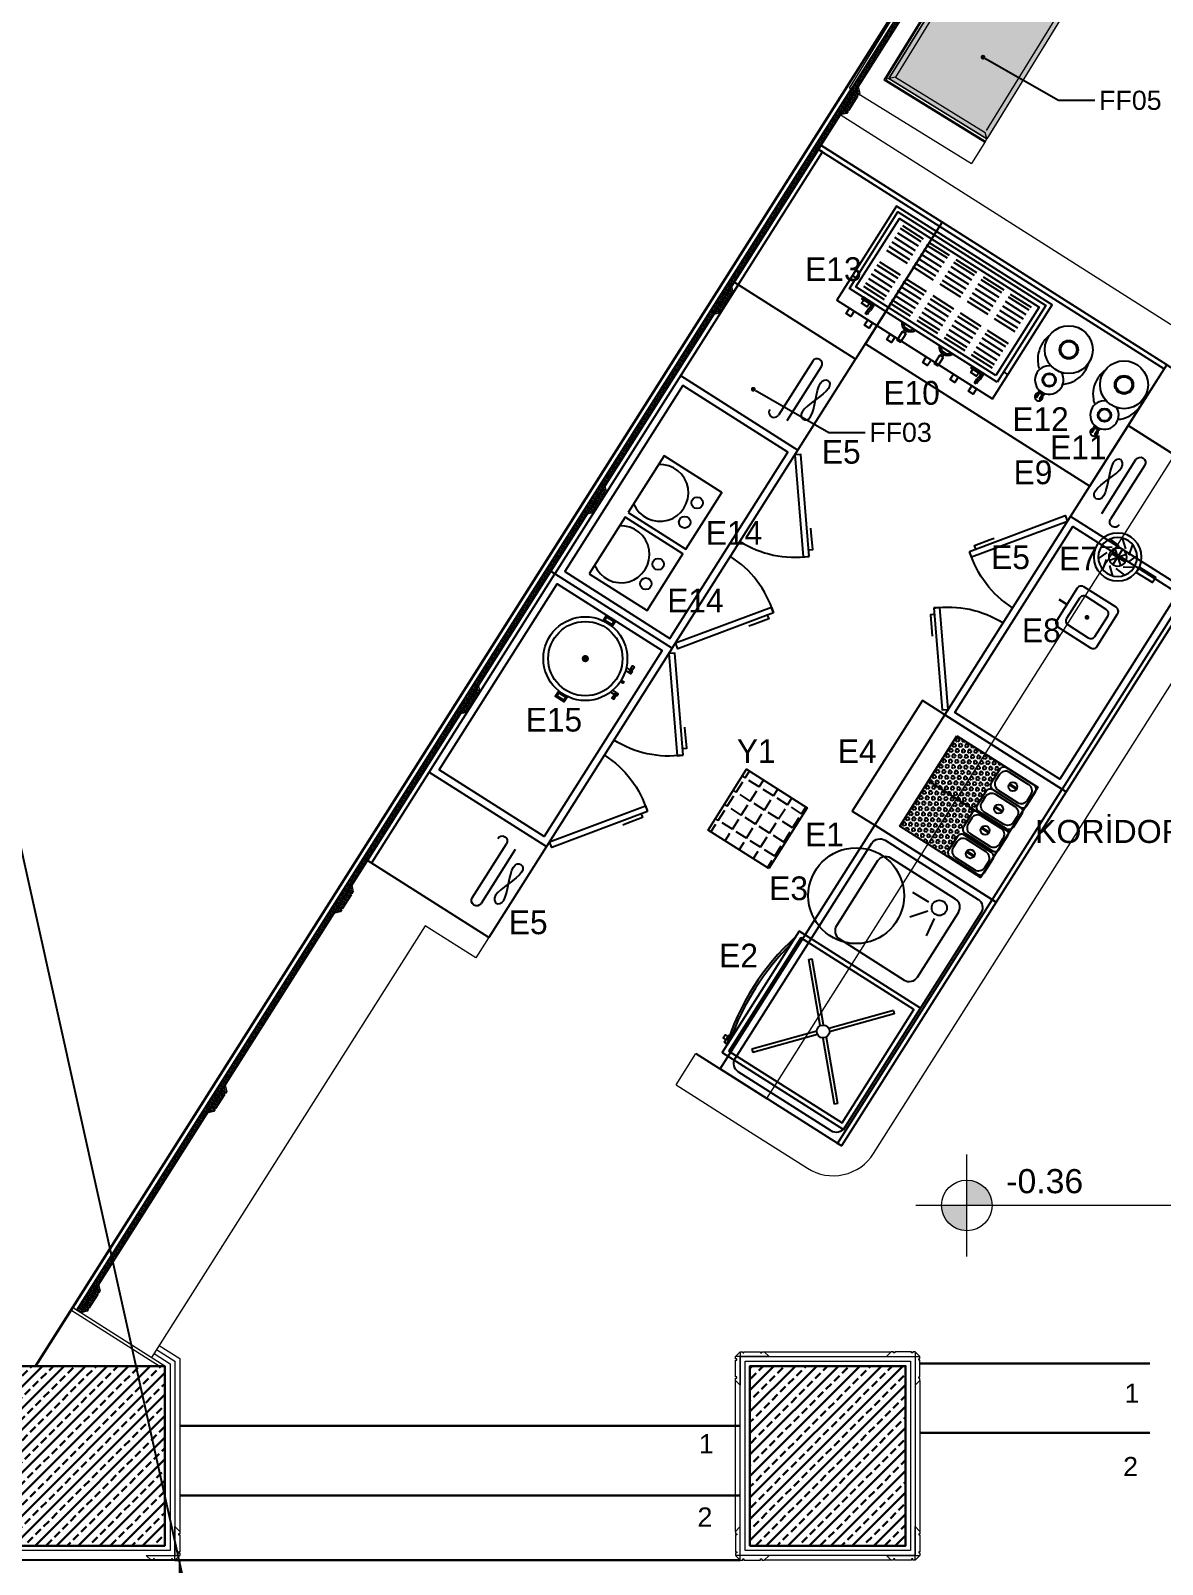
# Model space of a CAD drawing. Header units: centimetres. Extents: x 10874 to 13644, y 2279 to 4271.
# Drawn here: x 12281 to 12753, y 3264 to 3904 of the extents above; entities that cross this region are included whole.
import ezdxf
from ezdxf import colors
from ezdxf.entities.mleader import LeaderData, LeaderLine
from ezdxf.enums import TextEntityAlignment as Align
from ezdxf.math import Vec2, Vec3

# ---------------------------------------------------------------- set-up
doc = ezdxf.new("R2010")
doc.units = ezdxf.units.CM
doc.header["$MEASUREMENT"] = 0
doc.layers.add('0D', color=1, linetype='Continuous')
doc.layers.add('MUTFAKEKİPMAN', color=1, linetype='Continuous')
for name, color, linetype, lineweight in [('xxx_Auto_Betonarme', 6, 'Continuous', 30), ('xxx_Auto_Betonarme_Tarama', 222, 'Continuous', 30), ('xxx_Auto_Duvar_Alcipan', 51, 'Continuous', 20), ('xxx_Auto_Duvar_Duvar Plan Kesit', 7, 'Continuous', 30), ('xxx_Auto_Kaplama_Ahşap', 34, 'Continuous', 13), ('xxx_Auto_Kaplama_Ahşap Tarama', 16, 'Continuous', 5), ('xxx_Auto_Kaplama_Mermer', 33, 'Continuous', 13), ('xxx_Auto_Merdiven_Merdiven', 163, 'Continuous', 15), ('xxx_Auto_Olcu_Ic', 33, 'Continuous', 15), ('xxx_Auto_Yardimci_Isaret Genel', 51, 'Continuous', 9), ('xxx_Auto_Yardimci_Isaret Tag Mekan', 30, 'Continuous', 9), ('xxx_Auto_Yardimci_Kot', 253, 'Continuous', 18)]:
    doc.layers.add(name, color=color, linetype=linetype, lineweight=lineweight)
doc.layers.add('xxx_Auto_Kaplama_Mermer Tarama', color=7, linetype='Continuous', lineweight=5, true_color=0x878787)
doc.layers.add('xxx_Auto_Tefris_Tefris', color=7, linetype='Continuous', lineweight=15, true_color=0x666666)
doc.styles.add('AUTOBAN', font='')
doc.styles.get("Standard").update_dxf_attribs({"font": 'arial.ttf'})
doc.styles.add('TAKSİM', font='GOTHIC.TTF', dxfattribs={"height": 20})
doc.styles.add('text1', font='arial.ttf')
doc.styles.add('text2', font='arial.ttf', dxfattribs={"width": 0.8})
doc.styles.get('AUTOBAN').set_extended_font_data('Helvetica Normal Tr')
pattern_1 = [(45, (-1187.576, 35142.5645), (-4.4901281, 4.4901281), []), (45, (-1183.0856, 35142.5645), (-4.4901281, 4.4901281), [3.175, -1.5875])]

# ---------------------------------------------------------------- blocks, each defined once
blk = doc.blocks.new('A$C78D04F6B')
at = {"layer": 'MUTFAKEKİPMAN'}
for p, q in [((2, 143), (2, 0)), ((45.32, 132.67), (45.32, 106)), ((49.66, 106), (49.66, 132.67)), ((53.14, 127.7), (53.6, 128.52)), ((53.6, 128.52), (54.24, 129.01)), ((54.24, 129.01), (54.97, 129.17)), ((54.97, 129.17), (55.71, 129.01)), ((55.71, 129.01), (56.35, 128.52)), ((56.35, 128.52), (56.8, 127.7)), ((52.97, 126.56), (53.14, 127.7)), ((53.14, 125.1), (52.97, 126.56)), ((53.6, 123.4), (53.14, 125.1)), ((54.24, 121.54), (53.6, 123.4)), ((56.35, 123.4), (55.71, 121.54)), ((56.8, 125.1), (56.35, 123.4)), ((56.8, 127.7), (56.97, 126.56)), ((56.97, 126.56), (56.8, 125.1)), ((53.6, 115.78), (53.14, 114.07)), ((54.24, 117.64), (53.6, 115.78)), ((54.97, 119.59), (54.24, 121.54)), ((54.97, 119.59), (54.24, 117.64)), ((55.71, 121.54), (54.97, 119.59)), ((55.71, 117.64), (54.97, 119.59)), ((56.35, 115.78), (55.71, 117.64)), ((56.8, 114.07), (56.35, 115.78)), ((53.14, 114.07), (52.97, 112.62)), ((52.97, 112.62), (53.14, 111.47)), ((53.14, 111.47), (53.6, 110.66)), ((53.6, 110.66), (54.24, 110.17)), ((54.24, 110.17), (54.97, 110)), ((54.97, 110), (55.71, 110.17)), ((55.71, 110.17), (56.35, 110.66)), ((56.35, 110.66), (56.8, 111.47)), ((56.97, 112.62), (56.8, 114.07)), ((56.8, 111.47), (56.97, 112.62))]:
    blk.add_line(p, q, dxfattribs=at)
for points in [[(60, 143), (0, 143), (0, 0), (60, 0)], [(87.82, 63.04), (62.05, 97.15), (60, 95.6), (85.77, 61.49)], [(5, 95), (5, 3), (57, 3), (57, 95)], [(87.82, 35.2), (62.05, 1.09), (60, 2.64), (85.77, 36.75)]]:
    blk.add_lwpolyline(points, close=True, dxfattribs=at)
for points in [[(2, 98), (60, 98)], [(86.12, 65.28), (87.44, 66.28), (83.18, 71.91), (82.09, 73.36)], [(86.12, 32.96), (87.44, 31.96), (83.18, 26.33), (82.09, 24.89)]]:
    blk.add_lwpolyline(points, dxfattribs=at)
for centre, radius, start, end in [((47.49, 132.67), 2.17, 0, 180), ((43.15, 106), 2.17, 180, 0), ((60, 95.6), 42.75, 270, 310.50921), ((60, 2.64), 42.75, 49.49079, 90)]:
    blk.add_arc(centre, radius, start, end, dxfattribs=at)
blk = doc.blocks.new('A$C7AE0298B')
at = {"layer": 'MUTFAKEKİPMAN'}
for p, q in [((36.28, 105.44), (28.39, 105.25)), ((37.94, 102.04), (32.93, 95.94)), ((37.94, 102.04), (32.93, 95.94)), ((41.75, 100.81), (42.86, 93)), ((41.75, 100.81), (42.86, 93))]:
    blk.add_line(p, q, dxfattribs=at)
for points in [[(0, 0), (0, 120.43), (60, 120.43), (60, 0)], [(0, 0), (0, 120.43), (60, 120.43), (60, 0)], [(58, 0), (58, 120.43), (60, 120.43), (60, 0)], [(58, 0), (58, 120.43), (60, 120.43), (60, 0)]]:
    blk.add_lwpolyline(points, close=True, dxfattribs=at)
for points in [[(3, 7), (3, 113.43, -0.414214), (7, 117.43), (53, 117.43, -0.414214), (57, 113.43), (57, 7, -0.414214), (53, 3), (7, 3, -0.414214)], [(3, 7), (3, 113.43, -0.414214), (7, 117.43), (53, 117.43, -0.414214), (57, 113.43), (57, 7, -0.414214), (53, 3), (7, 3, -0.414214)], [(8.98, 108.47), (8.98, 76.47, 0.414214), (12.98, 72.47), (44.98, 72.47, 0.414214), (48.98, 76.47), (48.98, 108.47, 0.414214), (44.98, 112.47), (12.98, 112.47, 0.414214)], [(8.98, 108.47), (8.98, 76.47, 0.414214), (12.98, 72.47), (44.98, 72.47, 0.414214), (48.98, 76.47), (48.98, 108.47, 0.414214), (44.98, 112.47), (12.98, 112.47, 0.414214)]]:
    blk.add_lwpolyline(points, format="xyb", close=True, dxfattribs=at)
blk.add_circle((41.24, 105.75), 3.19, dxfattribs=at)
blk.add_circle((41.24, 105.75), 3.19, dxfattribs=at)
blk = doc.blocks.new('mahal no')
at = {"layer": 'xxx_Auto_Yardimci_Isaret Tag Mekan'}
blk.add_lwpolyline([(49681.82, 27007.28), (49710.62, 27007.28), (49710.62, 26994.08), (49681.82, 26994.08)], close=True, dxfattribs=at)
at = {"layer": 'xxx_Auto_Yardimci_Isaret Tag Mekan', "color": 7, "style": 'text2', "width": 0.8}
blk.add_attdef('10000', text='', height=8, dxfattribs=at).set_placement((49696.22, 27000.68), align=Align.MIDDLE)
at = {"layer": 'xxx_Auto_Yardimci_Isaret Tag Mekan', "color": 7, "style": 'text1'}
for tag, p in [('MAHAL', (49696.22, 26987.88)), ('M²', (49696.22, 26976.92))]:
    blk.add_attdef(tag, text='', height=8, dxfattribs=at).set_placement(p, align=Align.MIDDLE)
blk = doc.blocks.new('kasa')
at = {"layer": 'xxx_Auto_Kaplama_Mermer Tarama'}
h = blk.add_hatch(dxfattribs=at)
h.set_pattern_fill('AR-CONC', color=256, scale=0.5)
h.set_pattern_definition([(50, (-66709.7126, -23851.3162), (3.58630091, -0.31376067), [0.375, -4.125]), (355, (-66709.7126, -23851.3162), (-0.69375667, 3.76096067), [0.3, -3.3]), (100.4514445, (-66709.4138, -23851.3424), (2.89254423, 3.44719995), [0.31870096, -3.50571056]), (46.1842, (-66709.7126, -23850.3162), (5.33620665, -0.8275964), [0.5625, -6.1875]), (96.6356355, (-66709.268, -23850.385), (4.67330973, 4.870593), [0.4780517, -5.2585688]), (351.184164, (-66709.7126, -23850.316), (4.67330973, 4.870593), [0.45, -4.95]), (21, (-66709.2126, -23850.5662), (2.98453526, -2.01309445), [0.375, -4.125]), (326, (-66709.2126, -23850.5662), (1.21657666, 3.62575023), [0.3, -3.3]), (71.451445, (-66708.964, -23850.734), (4.20111188, 1.61265576), [0.31870095, -3.50571056]), (37.5, (-66709.7126, -23851.3162), (0.060799277, 1.66446927), [0, -3.26, 0, -3.35, 0, -3.3125]), (7.5, (-66709.7126, -23851.3162), (1.315347687, 1.97205856), [0, -1.91, 0, -3.185, 0, -1.2625]), (327.5, (-66710.8276, -23851.3162), (2.66911218, -0.112774359), [0, -1.25, 0, -3.9, 0, -5.175]), (317.5, (-66711.3276, -23851.3162), (2.91593085, 0.50052491), [0, -1.625, 0, -2.59, 0, -3.675])])
h.paths.add_polyline_path([(1693.58, 2606.79), (1629.58, 2606.79), (1629.58, 2654.79), (1693.58, 2654.79)])
at = {"layer": 'xxx_Auto_Kaplama_Ahşap'}
for p, q in [((1617.58, 2666.79, 0), (1617.58, 2606.79, 0)), ((1617.58, 2666.79, 0), (1705.58, 2666.79, 0)), ((1705.58, 2666.79, 0), (1705.58, 2606.79, 0)), ((1628.58, 2606.79, 0), (1617.58, 2606.79, 0)), ((1705.58, 2606.79, 0), (1694.58, 2606.79, -2.74))]:
    blk.add_line(p, q, dxfattribs=at)
at = {"layer": 'xxx_Auto_Kaplama_Ahşap', "elevation": 0}
blk.add_lwpolyline([(1695.08, 2606.79), (1695.08, 2656.29), (1628.08, 2656.29), (1628.08, 2606.79)], dxfattribs=at)
at = {"layer": 'xxx_Auto_Kaplama_Mermer'}
for p, q in [((1628.58, 2655.79, 0), (1628.58, 2606.79, 0)), ((1694.58, 2655.79, -2.74), (1628.58, 2655.79, 0)), ((1629.58, 2654.79, 0), (1629.58, 2606.79, 0)), ((1693.58, 2654.79, -2.74), (1629.58, 2654.79, 0)), ((1631.58, 2652.79, 0), (1631.58, 2608.79, 0)), ((1691.58, 2652.79, -2.74), (1631.58, 2652.79, 0)), ((1691.58, 2652.79, -2.74), (1694.58, 2655.79, -2.74)), ((1691.58, 2652.79, -2.74), (1691.58, 2608.79, -2.74)), ((1693.58, 2654.79, -2.74), (1693.58, 2606.79, -2.74)), ((1694.58, 2655.79, -2.74), (1694.58, 2606.79, -2.74)), ((1629.58, 2606.79, 0), (1631.58, 2608.79, 0)), ((1692.58, 2606.79, -2.74), (1630.58, 2606.79, 0)), ((1693.58, 2606.79, -2.74), (1691.58, 2608.79, -2.74))]:
    blk.add_line(p, q, dxfattribs=at)
for points, elevation in [([(1631.58, 2652.79), (1629.58, 2654.79), (1628.58, 2655.79)], 0), ([(1628.58, 2606.79), (1629.58, 2606.79)], 0), ([(1694.58, 2606.79), (1693.58, 2606.79)], -2.74)]:
    blk.add_lwpolyline(points, dxfattribs=dict(at, elevation=elevation))
at = {"layer": 'xxx_Auto_Kaplama_Mermer Tarama'}
blk.add_line((1632.58, 2608.79, 0), (1690.58, 2608.79, -2.74), dxfattribs=at)
at = {"layer": 'xxx_Auto_Kaplama_Mermer Tarama', "elevation": -2.74}
blk.add_lwpolyline([(1693.58, 2606.79), (1629.58, 2606.79), (1629.58, 2654.79), (1693.58, 2654.79)], close=True, dxfattribs=at)
blk = doc.blocks.new('merdiven')
at = {"layer": 'xxx_Auto_Merdiven_Merdiven', "lineweight": 30}
for points in [[(140082.1, -309912.5), (140765.6, -308835.1), (142699.3, -310061.8), (141522.8, -311916.4)], [(140145, -310000), (140796.5, -308973.1), (142561.3, -310092.7), (141459.9, -311828.9)], [(140266.2, -309809.1), (141059.9, -310312.6)], [(141522.8, -311916.4), (140082.1, -309912.5)], [(139051.4, -311537.2), (140053.3, -309958)], [(141493.9, -311961.9), (140053.3, -309958)], [(139135.8, -311590.8), (140116.2, -310045.5)], [(140229.4, -310117.3), (140909.9, -310549.1)], [(140736.4, -310822.6), (141086.7, -310270.4)], [(141086.7, -310270.4), (141264, -310382.9)], [(139966.2, -310281.9), (140554.5, -310655.1)], [(140799.3, -310910.1), (141171.1, -310324)], [(140805.6, -310918.8), (141179.6, -310329.3)], [(140868.5, -311006.3), (141264, -310382.9)], [(141237.2, -310425.1), (142031, -310928.7)], [(139816.2, -310518.4), (140609.9, -311021.9)], [(141087.2, -310661.6), (141881, -311165.1)], [(139666.2, -310754.8), (140459.9, -311258.4)], [(140667.7, -310727), (140759.9, -310785.5)], [(139929.6, -312094.3), (140707.5, -310868.1)], [(140937.3, -310898), (141731, -311401.5)], [(140014, -312147.9), (140770.4, -310955.6)], [(140022.5, -312153.3), (140776.7, -310964.3)], [(139516.2, -310991.2), (140309.9, -311494.8)], [(140106.9, -312206.8), (140839.6, -311051.8)], [(140787.3, -311134.4), (140992.7, -311264.8)], [(139366.2, -311227.7), (140159.9, -311731.2)], [(141105.9, -311336.6), (141581, -311638)], [(140637.3, -311370.9), (141431, -311874.4)], [(139216.2, -311464.1), (140009.9, -311967.7)], [(139135.8, -311590.8), (139051.4, -311537.2)], [(140487.3, -311607.3), (141281, -312110.8)], [(140337.3, -311843.7), (141131, -312347.3)], [(141431, -311874.4), (140900.7, -312710.4)], [(141493.9, -311961.9), (140985.1, -312763.9), (140900.7, -312710.4)], [(140014, -312147.9), (139929.6, -312094.3)], [(140187.3, -312080.2), (140981, -312583.7)], [(140022.5, -312153.3), (140106.9, -312206.8)]]:
    blk.add_lwpolyline(points, dxfattribs=at)
at = {"layer": 'xxx_Auto_Merdiven_Merdiven'}
for points in [[(140266.2, -309809.1), (140796.5, -308973.1)], [(139613.1, -311715.9), (140928.2, -309642.9)], [(140928.2, -309642.9), (141899.3, -310258.9)], [(140683.1, -312175.9), (141899.3, -310258.9)], [(139644.9, -311489.6), (139533.4, -311665.3)], [(139804.3, -311590.7), (139692.8, -311766.4)], [(140583.4, -312332.1), (140527.6, -312077.2), (140682.7, -312175.6)], [(140583.4, -312332.1), (140837.8, -312274), (140682.7, -312175.6)]]:
    blk.add_lwpolyline(points, dxfattribs=at)
at = {"layer": 'xxx_Auto_Merdiven_Merdiven', "char_height": 80, "width": 246.854, "attachment_point": 1, "rotation": 325.93654, "style": 'AUTOBAN'}
for s, insert in [('8', (140439.6, -309677.6)), ('7', (140289.6, -309914.1)), ('6', (140139.7, -310150.5)), ('5', (139989.7, -310386.9)), ('4', (139839.7, -310623.4)), ('3', (139689.7, -310859.8)), ('9', (141842.5, -310888.8)), ('2', (139539.7, -311096.2)), ('10', (141692.5, -311125.2)), ('1', (139389.7, -311332.7)), ('11', (141542.5, -311361.6)), ('12', (141392.5, -311598.1)), ('13', (141242.5, -311834.5)), ('14', (141092.5, -312070.9)), ('15', (140942.5, -312307.4)), ('16', (140792.5, -312543.8))]:
    blk.add_mtext(s, dxfattribs=dict(at, insert=insert))
blk = doc.blocks.new('çıta')
at = {"layer": 'xxx_Auto_Kaplama_Ahşap'}
blk.add_lwpolyline([(2452.11, 1964.12), (2466.11, 1964.12), (2464.11, 1962.12), (2463.11, 1962.12), (2463.11, 1962.62), (2462.61, 1962.62), (2462.61, 1962.12), (2455.61, 1962.12), (2455.61, 1962.62), (2455.11, 1962.62), (2455.11, 1962.12), (2454.11, 1962.12), (2452.11, 1964.12)], dxfattribs=at)
blk = doc.blocks.new('_Dot')
at = {"color": 0, "linetype": 'ByBlock', "lineweight": -2}
blk.add_line((-0.5, 0), (-1, 0), dxfattribs=at)
at = {"color": 0, "linetype": 'ByBlock', "const_width": 0.5}
blk.add_lwpolyline([(-0.25, 0, 1), (0.25, 0, 1)], format="xyb", close=True, dxfattribs=at)
blk = doc.blocks.new('A$C0D0247C1')
at = {"layer": 'MUTFAKEKİPMAN'}
for points in [[(2, 0), (18, 0, 0.414214), (20, 2), (20, 18, 0.414214), (18, 20), (2, 20, 0.414214), (0, 18), (0, 2, 0.414214)], [(5, 3), (15, 3, 0.414214), (17, 5), (17, 15, 0.414214), (15, 17), (5, 17, 0.414214), (3, 15), (3, 5, 0.414214)]]:
    blk.add_lwpolyline(points, format="xyb", close=True, dxfattribs=at)
at = {"layer": 'MUTFAKEKİPMAN', "const_width": 1}
blk.add_lwpolyline([(9.53, 10.08, 1), (10.53, 10.08, 1)], format="xyb", close=True, dxfattribs=at)
blk.add_lwpolyline([(20, 10), (23.95, 10)], dxfattribs=at)
blk = doc.blocks.new('A$C4AF1199D')
at = {"layer": 'MUTFAKEKİPMAN'}
for points in [[(10.19, 26.12), (7.81, 22.18)], [(2.4, 20.6), (5.42, 17.12)], [(5.4, 24.63), (5.79, 20.04)], [(12.59, 19.94), (7.13, 15.7)], [(7.66, 20.97), (12.41, 15.17)], [(10.18, 21.16), (10, 14.25)], [(14.95, 24.51), (10.7, 22.72)], [(17.85, 20.42), (13.36, 21.46)], [(2.34, 15.58), (6.83, 14.54)], [(5.24, 11.49), (9.49, 13.28)], [(6.25, 18), (13.75, 18)], [(10, 9.88), (12.38, 13.82)], [(14.79, 11.37), (14.4, 15.96)], [(17.79, 15.4), (14.77, 18.88)]]:
    blk.add_lwpolyline(points, dxfattribs=at)
blk.add_lwpolyline([(8.75, 0), (11.25, 0), (11.25, 8), (8.75, 8)], close=True, dxfattribs=at)
for radius in [10, 8.12, 3.75]:
    blk.add_circle((10, 18), radius, dxfattribs=at)
blk = doc.blocks.new('A$C199769C9')
at = {"layer": 'MUTFAKEKİPMAN'}
for points in [[(2.48, 17.25), (0, 17.25), (0, 21.67), (2.48, 21.67)], [(1.98, 17.75), (0.5, 17.75), (0.5, 21.17), (1.98, 21.17)], [(37.48, 17.25), (39.96, 17.25), (39.96, 21.67), (37.48, 21.67)], [(37.98, 17.75), (39.46, 17.75), (39.46, 21.17), (37.98, 21.17)], [(11.95, 0.2), (14.61, 0.41), (14.61, 1.04), (11.95, 1.25)], [(28.01, 0.2), (25.35, 0.41), (25.35, 1.04), (28.01, 1.25)]]:
    blk.add_lwpolyline(points, close=True, dxfattribs=at)
at = {"layer": 'MUTFAKEKİPMAN', "const_width": 1.5}
blk.add_lwpolyline([(19.23, 19.46, 1), (20.73, 19.46, 1)], format="xyb", close=True, dxfattribs=at)
at = {"layer": 'MUTFAKEKİPMAN'}
for points in [[(13.88, 3.06), (13.88, 1.09)], [(13.88, 0), (14.97, 0), (14.97, 2.69)], [(13.88, 0.35), (13.88, 0)], [(20.03, 1.45), (20.03, 1.96)], [(25.96, 0), (24.87, 0), (24.87, 2.66)], [(25.96, 3.01), (25.96, 1.08)], [(25.96, 0.36), (25.96, 0)]]:
    blk.add_lwpolyline(points, dxfattribs=at)
for centre, radius in [((19.98, 19.46), 17.5), ((19.98, 19.46), 15.5), ((20.09, 0.98), 0.469)]:
    blk.add_circle(centre, radius, dxfattribs=at)
blk = doc.blocks.new('A$C4A4C32C4')
at = {"layer": '0D'}
for points in [[(9.74, 31.44), (9.74, 33.89), (9.46, 33.89), (9.46, 31.44)], [(11.43, 31.44), (11.43, 33.89), (11.15, 33.89), (11.15, 31.44)], [(11.83, 30.88), (11.83, 31.44), (9.08, 31.44), (9.08, 30.8)]]:
    blk.add_lwpolyline(points, dxfattribs=at)
for points in [[(4.86, 23.51, 0.054984), (3.11, 21.93, 0.093867), (0.82, 18.13, 0.088672), (0, 13.52, 0.067491), (0.48, 9.98, 0.093867)], [(20.44, 9.06, 0.085751), (21.21, 13.52, 0.088672), (20.38, 18.13, 0.093867), (18.1, 21.93, 0.054985), (16.35, 23.51, 0.109161)]]:
    blk.add_lwpolyline(points, format="xyb", dxfattribs=at)
for centre, radius in [((10.6, 25.06), 2.81), ((10.6, 25.06), 2.45), ((10.48, 10), 10), ((10.48, 10), 3.87), ((10.48, 10), 3.35)]:
    blk.add_circle(centre, radius, dxfattribs=at)
for centre, radius, start, end in [((10.46, 33.37), 1.65, 305.82102, 232.77588), ((10.6, 25.06), 5.95, 294.67903, 244.38385), ((10.46, 33.37), 1.65, 244.22049, 294.53379)]:
    blk.add_arc(centre, radius, start, end, dxfattribs=at)
blk = doc.blocks.new('A$C7E567B7C')
at = {"layer": '0D'}
for p, q in [((8.7, 39.48), (8.7, 42.62)), ((9.57, 39.48), (8.7, 39.48)), ((9.07, 44.79), (9.94, 44.79)), ((9.07, 43.01), (9.07, 44.79)), ((9.57, 42.25), (9.57, 39.48)), ((9.94, 44.79), (9.94, 42.64)), ((62.73, 39.48), (62.73, 42.62)), ((63.6, 39.48), (62.73, 39.48)), ((63.1, 44.79), (63.97, 44.79)), ((63.1, 43.01), (63.1, 44.79)), ((63.6, 42.25), (63.6, 39.48)), ((63.97, 44.79), (63.97, 42.64)), ((0, 34.37), (2.09, 34.37)), ((6.92, 35.65), (17.17, 35.65)), ((6.92, 34.04), (17.17, 34.04)), ((20.39, 35.65), (30.65, 35.65)), ((20.39, 34.04), (30.65, 34.04)), ((33.87, 35.65), (44.13, 35.65)), ((33.87, 34.04), (44.13, 34.04)), ((47.34, 35.65), (57.6, 35.65)), ((47.34, 34.04), (57.6, 34.04)), ((60.22, 35.65), (70.48, 35.65)), ((60.22, 34.04), (70.48, 34.04)), ((75.17, 34.37), (77, 34.37)), ((6.92, 31.82), (17.17, 31.82)), ((6.92, 29.59), (17.17, 29.59)), ((6.92, 27.37), (17.17, 27.37)), ((20.39, 31.82), (30.65, 31.82)), ((20.39, 29.59), (30.65, 29.59)), ((20.39, 27.37), (30.65, 27.37)), ((33.87, 31.82), (44.13, 31.82)), ((33.87, 29.59), (44.13, 29.59)), ((33.87, 27.37), (44.13, 27.37)), ((47.34, 31.82), (57.6, 31.82)), ((47.34, 29.59), (57.6, 29.59)), ((47.34, 27.37), (57.6, 27.37)), ((60.22, 31.82), (70.48, 31.82)), ((60.22, 29.59), (70.48, 29.59)), ((60.22, 27.37), (70.48, 27.37)), ((6.92, 25.15), (17.17, 25.15)), ((17.17, 23.42), (6.92, 23.42)), ((20.39, 25.15), (30.65, 25.15)), ((30.65, 23.42), (20.39, 23.42)), ((33.87, 25.15), (44.13, 25.15)), ((44.13, 23.42), (33.87, 23.42)), ((47.34, 25.15), (57.6, 25.15)), ((57.6, 23.42), (47.34, 23.42)), ((60.22, 25.15), (70.48, 25.15)), ((70.48, 23.42), (60.22, 23.42)), ((6.92, 17.74), (17.17, 17.74)), ((6.92, 15.89), (17.17, 15.89)), ((6.92, 13.66), (17.17, 13.66)), ((20.39, 17.74), (30.65, 17.74)), ((20.39, 15.89), (30.65, 15.89)), ((20.39, 13.66), (30.65, 13.66)), ((33.87, 17.74), (44.13, 17.74)), ((33.87, 15.89), (44.13, 15.89)), ((33.87, 13.66), (44.13, 13.66)), ((47.34, 17.74), (57.6, 17.74)), ((47.34, 15.89), (57.6, 15.89)), ((47.34, 13.66), (57.6, 13.66)), ((60.22, 17.74), (70.48, 17.74)), ((60.22, 15.89), (70.48, 15.89)), ((60.22, 13.66), (70.48, 13.66)), ((6.92, 11.44), (17.17, 11.44)), ((6.92, 9.22), (17.17, 9.22)), ((6.92, 6.99), (17.17, 6.99)), ((20.39, 11.44), (30.65, 11.44)), ((20.39, 9.22), (30.65, 9.22)), ((20.39, 6.99), (30.65, 6.99)), ((33.87, 11.44), (44.13, 11.44)), ((33.87, 9.22), (44.13, 9.22)), ((33.87, 6.99), (44.13, 6.99)), ((47.34, 11.44), (57.6, 11.44)), ((47.34, 9.22), (57.6, 9.22)), ((47.34, 6.99), (57.6, 6.99)), ((60.22, 11.44), (70.48, 11.44)), ((60.22, 9.22), (70.48, 9.22)), ((60.22, 6.99), (70.48, 6.99)), ((17.17, 5.51), (6.92, 5.51)), ((30.65, 5.51), (20.39, 5.51)), ((44.13, 5.51), (33.87, 5.51)), ((57.6, 5.51), (47.34, 5.51)), ((70.48, 5.51), (60.22, 5.51))]:
    blk.add_line(p, q, dxfattribs=at)
for points in [[(0, 46.5), (0, 0), (77, 0), (77, 46.5)], [(7.83, 46.5), (7.83, 49.15), (10.18, 49.15), (10.18, 46.5)], [(16.91, 46.5), (16.91, 49.15), (19.26, 49.15), (19.26, 46.5)], [(26.66, 42.85), (26.66, 47.05), (28.27, 47.05), (28.27, 42.85)], [(30.36, 46.5), (30.36, 49.15), (32.71, 49.15), (32.71, 46.5)], [(45.12, 42.85), (45.12, 47.05), (46.72, 47.05), (46.72, 42.85)], [(48.19, 46.5), (48.19, 49.15), (50.53, 49.15), (50.53, 46.5)], [(59.3, 46.5), (59.3, 49.15), (61.65, 49.15), (61.65, 46.5)], [(68.38, 46.5), (68.38, 49.15), (70.72, 49.15), (70.72, 46.5)], [(2.09, 39.5), (75.17, 39.5), (75.17, 1.69), (2.09, 1.69)], [(9.69, 39.48), (9.69, 40.34), (14.39, 40.34), (14.39, 39.48)], [(10.68, 40.34), (10.68, 42.07), (13.52, 42.07), (13.52, 40.34)], [(27.03, 41.62), (27.03, 42.85), (27.9, 42.85), (27.9, 41.62)], [(45.49, 41.62), (45.49, 42.85), (46.35, 42.85), (46.35, 41.62)], [(63.72, 39.48), (63.72, 40.34), (68.42, 40.34), (68.42, 39.48)], [(64.71, 40.34), (64.71, 42.07), (67.55, 42.07), (67.55, 40.34)], [(4.09, 37.5), (73.17, 37.5), (73.17, 3.69), (4.09, 3.69)]]:
    blk.add_lwpolyline(points, close=True, dxfattribs=at)
for centre, radius, start, end in [((8.9, 42.62), 0.2, 94.19447, 180), ((8.87, 43.01), 0.2, 274.19447, 0), ((9.77, 42.25), 0.2, 94.19416, 180), ((9.74, 42.64), 0.2, 274.19416, 0), ((27.4, 38.03), 3.7, 25.14444, 154.85556), ((27.4, 38.03), 2.96, 32.08166, 147.91834), ((45.86, 38.03), 3.7, 25.14444, 154.85556), ((45.86, 38.03), 2.96, 32.08166, 147.91834), ((62.93, 42.62), 0.2, 94.19447, 180), ((62.9, 43.01), 0.2, 274.19447, 0), ((63.8, 42.25), 0.2, 94.19416, 180), ((63.77, 42.64), 0.2, 274.19416, 0)]:
    blk.add_arc(centre, radius, start, end, dxfattribs=at)
blk = doc.blocks.new('A$C0C277A1D')
at = {"layer": 'MUTFAKEKİPMAN'}
blk.add_lwpolyline([(0, 0), (28.62, 0), (28.62, 27.98), (0, 27.98)], close=True, dxfattribs=at)
for centre in [(22.19, 18.81), (22.19, 9.17)]:
    blk.add_circle(centre, 2.41, dxfattribs=at)
blk.add_arc((6.86, 13.99), 11.89, 234.80201, 125.19799, dxfattribs=at)

msp = doc.modelspace()

# ---------------------------------------------------------------- hatches: boundary and pattern name
at = {"layer": 'MUTFAKEKİPMAN'}
h = msp.add_hatch(dxfattribs=at)
h.set_pattern_fill('HEX', color=256, scale=6, angle=147.60861)
h.set_pattern_definition([(147.608607, (8318.8123, 263.1795), (-0.69589466, -1.0969187), [0.75, -1.5]), (267.608607, (8318.8123, 263.1795), (1.2979068, -0.0542031), [0.75, -1.5]), (207.608607, (8318.179, 263.5813), (0.60201213, -1.1511218), [0.75, -1.5])])
h.paths.add_polyline_path([(12661.11, 3599.36), (12680.05, 3587.34), (12686.49, 3597.49), (12667.55, 3609.5)])
h.paths.add_polyline_path([(12679.92, 3587.14), (12660.98, 3599.15), (12643.65, 3571.82), (12662.58, 3559.81)])
h = msp.add_hatch(dxfattribs=at)
h.set_pattern_fill('ANGLE', color=256, angle=-32.39139)
h.set_pattern_definition([(147.60861, (18024.944, -3105.6656), (3.741864, 5.8981927), [5.08, -1.905]), (57.60861, (18024.944, -3105.6656), (5.8981927, -3.741864), [5.08, -1.905])])
h.paths.add_polyline_path([(12579.66, 3595.5), (12604.99, 3579.43), (12588.92, 3554.09), (12563.59, 3570.17)])
at = {"layer": 'xxx_Auto_Betonarme_Tarama', "lineweight": 30}
h = msp.add_hatch(dxfattribs=at)
h.set_pattern_fill('ANSI33', color=256)
h.set_pattern_definition(pattern_1)
h.paths.add_polyline_path([(12271.76, 3346.41), (12336.76, 3346.41), (12336.76, 3271.41), (12271.76, 3271.41)])
h = msp.add_hatch(dxfattribs=at)
h.set_pattern_fill('ANSI33', color=256)
h.set_pattern_definition(pattern_1)
h.paths.add_polyline_path([(12581.07, 3346.41), (12646.07, 3346.41), (12646.07, 3271.41), (12581.07, 3271.41)])
at = {"layer": 'xxx_Auto_Kaplama_Ahşap Tarama', "ltscale": 5}
h = msp.add_hatch(dxfattribs=at)
h.set_pattern_fill('ANSI37', color=256, scale=5, angle=327.60909)
h.set_pattern_definition([(12.609092, (18409.62204, -5035.6752), (-0.13643631, 0.609926334), []), (102.609092, (18409.62204, -5035.6752), (-0.609926334, -0.13643631), [])])
h.paths.add_polyline_path([(12299.95, 3369.77), (12676.67, 3963.59), (12679.44, 3964.21), (12301.64, 3368.69)])
at = {"layer": 'xxx_Auto_Kaplama_Ahşap Tarama', "linetype": 'Continuous'}
h = msp.add_hatch(dxfattribs=at)
h.set_pattern_fill('ANSI37', color=256, scale=0.2, angle=-32.39091)
h.set_pattern_definition([(12.6090917, (12367.075, -14813.4664), (-0.138619291, 0.619685156), []), (102.6090917, (12367.075, -14813.4664), (-0.619685156, -0.138619291), [])])
h.paths.add_polyline_path([(12626.32, 3880.48), (12626.93, 3877.72), (12626.4, 3876.87), (12625.97, 3877.14), (12625.71, 3876.72), (12626.13, 3876.45), (12622.38, 3870.54), (12621.96, 3870.81), (12621.69, 3870.39), (12622.11, 3870.12), (12621.58, 3869.27), (12618.82, 3868.66)])
h = msp.add_hatch(dxfattribs=at)
h.set_pattern_fill('ANSI37', color=256, scale=0.2, angle=-32.39091)
h.set_pattern_definition([(12.6090917, (12314.1888, -14896.82946), (-0.138619291, 0.619685156), []), (102.6090917, (12314.1888, -14896.82946), (-0.619685156, -0.138619291), [])])
h.paths.add_polyline_path([(12573.43, 3797.12), (12574.05, 3794.36), (12573.51, 3793.51), (12573.09, 3793.78), (12572.82, 3793.36), (12573.24, 3793.09), (12569.5, 3787.17), (12569.07, 3787.45), (12568.8, 3787.02), (12569.23, 3786.76), (12568.69, 3785.91), (12565.93, 3785.29)])
h = msp.add_hatch(dxfattribs=at)
h.set_pattern_fill('ANSI37', color=256, scale=0.2, angle=-32.39091)
h.set_pattern_definition([(12.6090917, (12261.3318, -14980.1495), (-0.138619291, 0.619685156), []), (102.6090917, (12261.3318, -14980.1495), (-0.619685156, -0.138619291), [])])
h.paths.add_polyline_path([(12520.57, 3713.8), (12521.19, 3711.04), (12520.65, 3710.19), (12520.23, 3710.46), (12519.96, 3710.04), (12520.39, 3709.77), (12516.64, 3703.85), (12516.21, 3704.13), (12515.95, 3703.7), (12516.37, 3703.44), (12515.83, 3702.59), (12513.07, 3701.97)])
h = msp.add_hatch(dxfattribs=at)
h.set_pattern_fill('ANSI37', color=256, scale=0.2, angle=-32.39091)
h.set_pattern_definition([(12.6090917, (12208.4717, -15063.4684), (-0.138619291, 0.619685156), []), (102.6090917, (12208.4717, -15063.4684), (-0.619685156, -0.138619291), [])])
h.paths.add_polyline_path([(12467.71, 3630.48), (12468.33, 3627.72), (12467.79, 3626.87), (12467.37, 3627.14), (12467.1, 3626.72), (12467.53, 3626.45), (12463.78, 3620.54), (12463.35, 3620.81), (12463.09, 3620.38), (12463.51, 3620.12), (12462.97, 3619.27), (12460.21, 3618.65)])
h = msp.add_hatch(dxfattribs=at)
h.set_pattern_fill('ANSI37', color=256, scale=0.2, angle=-32.39091)
h.set_pattern_definition([(12.6090917, (12155.61297, -15146.7881), (-0.138619291, 0.619685156), []), (102.6090917, (12155.61297, -15146.7881), (-0.619685156, -0.138619291), [])])
h.paths.add_polyline_path([(12414.85, 3547.16), (12415.47, 3544.4), (12414.94, 3543.55), (12414.51, 3543.82), (12414.25, 3543.4), (12414.67, 3543.13), (12410.92, 3537.22), (12410.5, 3537.49), (12410.23, 3537.06), (12410.65, 3536.8), (12410.11, 3535.95), (12407.35, 3535.34)])
h = msp.add_hatch(dxfattribs=at)
h.set_pattern_fill('ANSI37', color=256, scale=0.2, angle=-32.39091)
h.set_pattern_definition([(12.6090917, (12102.75424, -15230.1078), (-0.138619291, 0.619685156), []), (102.6090917, (12102.75424, -15230.1078), (-0.619685156, -0.138619291), [])])
h.paths.add_polyline_path([(12361.99, 3463.84), (12362.61, 3461.08), (12362.08, 3460.23), (12361.65, 3460.5), (12361.39, 3460.08), (12361.81, 3459.81), (12358.06, 3453.9), (12357.64, 3454.17), (12357.37, 3453.75), (12357.79, 3453.48), (12357.26, 3452.63), (12354.5, 3452.02)])
h = msp.add_hatch(dxfattribs=at)
h.set_pattern_fill('ANSI37', color=256, scale=0.2, angle=-32.39091)
h.set_pattern_definition([(12.6090917, (12049.89534, -15313.42756), (-0.138619291, 0.619685156), []), (102.6090917, (12049.89534, -15313.42756), (-0.619685156, -0.138619291), [])])
h.paths.add_polyline_path([(12309.14, 3380.52), (12309.75, 3377.76), (12309.22, 3376.91), (12308.8, 3377.18), (12308.53, 3376.76), (12308.95, 3376.49), (12305.2, 3370.58), (12304.78, 3370.85), (12304.51, 3370.43), (12304.93, 3370.16), (12304.4, 3369.31), (12301.64, 3368.7)])
at = {"layer": 'xxx_Auto_Yardimci_Kot'}
h = msp.add_hatch(color=256, dxfattribs=at)
h.dxf.hatch_style = 1
h.paths.add_polyline_path([(12671.66, 3424.05), (12671.66, 3413.49), (12682.23, 3413.49, 0.414214)])
h.paths.add_polyline_path([(12671.66, 3413.49), (12661.1, 3413.49, 0.414214), (12671.66, 3402.92)])

# ---------------------------------------------------------------- linework, layer by layer
for points in [[(12601.66, 3527.96), (12569.52, 3477.29), (12620.18, 3445.15), (12652.32, 3495.81)], [(12602.28, 3525.2), (12572.28, 3477.91), (12619.56, 3447.91), (12649.56, 3495.2)], [(12571.94, 3483.84), (12571.16, 3482.61), (12569.93, 3483.39), (12570.71, 3484.62)]]:
    msp.add_lwpolyline(points, close=True)
for points in [[(12605.63, 3516.1), (12607.07, 3516.42)], [(12610.35, 3488.54), (12605.63, 3516.1)], [(12611.79, 3488.86), (12607.07, 3516.42)], [(12641.05, 3494.87), (12614, 3487.37)], [(12641.37, 3493.43), (12614.32, 3485.93)], [(12641.05, 3494.87), (12641.37, 3493.43)], [(12571.44, 3480.98), (12570.51, 3481.58), (12572.46, 3484.65)], [(12573.28, 3484.13), (12573.69, 3483.87), (12571.74, 3480.79)], [(12608.98, 3486.25), (12581.93, 3478.75)], [(12609.3, 3484.81), (12582.25, 3477.31)], [(12611.51, 3483.32), (12616.23, 3455.75)], [(12612.95, 3483.64), (12617.67, 3456.08)], [(12558.56, 3476.87), (12588.11, 3458.12)], [(12581.93, 3478.75), (12582.25, 3477.31)], [(12617.67, 3456.08), (12616.23, 3455.75)]]:
    msp.add_lwpolyline(points)
msp.add_circle((12611.65, 3486.09), 2.67)
for centre, radius, start, end in [((12667.5, 3450.77), 100.61, 132.10269, 163.11452), ((12675, 3446.02), 108.49, 134.89048, 160.32673)]:
    msp.add_arc(centre, radius, start, end)
at = {"layer": 'MUTFAKEKİPMAN'}
for p, q in [((12685.5, 3595.53), (12681.86, 3589.79)), ((12685.28, 3593.31), (12683.78, 3590.94)), ((12699.75, 3588.86), (12688.26, 3596.15)), ((12697.52, 3589.09), (12689.42, 3594.23)), ((12655.6, 3590.66), (12689.37, 3569.23)), ((12682.48, 3587.03), (12693.96, 3579.74)), ((12684.7, 3586.8), (12692.81, 3581.66)), ((12689.43, 3589.43), (12689.23, 3589.12)), ((12689.23, 3589.12), (12692.33, 3587.15)), ((12692.53, 3587.46), (12689.43, 3589.43)), ((12692.33, 3587.15), (12692.53, 3587.46)), ((12696.72, 3580.36), (12700.36, 3586.1)), ((12696.95, 3582.59), (12698.45, 3584.95)), ((12368.55, 3149.06), (12273.24, 3578.98))]:
    msp.add_line(p, q, dxfattribs=at)
for points in [[(12611.37, 3853.19), (12609.68, 3854.26), (12569.21, 3790.46), (12570.9, 3789.39)], [(12625.23, 3766.76), (12574.56, 3798.9), (12610.75, 3855.95), (12661.42, 3823.81)], [(12609.68, 3854.26), (12754.07, 3762.66), (12755.15, 3764.35), (12610.75, 3855.95)], [(12629.28, 3773.14), (12723, 3713.68), (12755.15, 3764.35), (12661.42, 3823.81)], [(12755.15, 3764.35), (12805.81, 3732.2), (12789.74, 3706.87), (12739.07, 3739.01)], [(12633.21, 3572.14), (12662.47, 3618.26), (12653.09, 3624.21), (12623.83, 3578.09)], [(12633.21, 3572.14), (12662.47, 3618.26), (12713.13, 3586.12), (12683.87, 3540)], [(12667.55, 3609.5), (12701.33, 3588.07), (12677.42, 3550.39), (12643.65, 3571.82)], [(12588.92, 3554.09), (12563.59, 3570.17), (12579.66, 3595.5), (12604.99, 3579.43)], [(12682.18, 3541.07), (12711.45, 3587.19), (12713.13, 3586.12), (12683.87, 3540)], [(12682.18, 3541.07), (12711.45, 3587.19), (12713.13, 3586.12), (12683.87, 3540)], [(12686.37, 3577.75), (12683.27, 3579.72), (12683.47, 3580.03), (12686.57, 3578.07)], [(12680.96, 3569.22), (12677.85, 3571.19), (12677.66, 3570.88), (12680.76, 3568.91)], [(12674.72, 3559.39), (12671.62, 3561.36), (12671.43, 3561.05), (12674.53, 3559.08)], [(12343.01, 3265.41), (12275.76, 3265.41), (12275.76, 3195.99), (12343.01, 3195.99)]]:
    msp.add_lwpolyline(points, close=True, dxfattribs=at)
for points in [[(12688.18, 3570.62), (12676.69, 3577.91, -0.414214), (12676.07, 3580.67), (12679.72, 3586.41, -0.414214), (12682.48, 3587.03), (12693.96, 3579.74, -0.414214), (12694.58, 3576.98), (12690.94, 3571.24, -0.414214)], [(12687.02, 3572.54), (12678.92, 3577.68, -0.414214), (12677.99, 3581.82), (12679.49, 3584.19, -0.414214), (12683.63, 3585.11), (12691.74, 3579.97, -0.414214), (12692.66, 3575.83), (12691.16, 3573.47, -0.414214)], [(12688.18, 3570.62), (12676.69, 3577.91, 0.414214), (12673.93, 3577.29), (12670.29, 3571.55, 0.414214), (12670.91, 3568.79), (12682.39, 3561.51, 0.414214), (12685.15, 3562.12), (12688.79, 3567.86, 0.414214)], [(12685.95, 3570.85), (12677.84, 3575.99, 0.414214), (12673.7, 3575.07), (12672.2, 3572.7, 0.414214), (12673.13, 3568.56), (12681.24, 3563.42, 0.414214), (12685.38, 3564.35), (12686.88, 3566.71, 0.414214)], [(12681.94, 3560.8), (12670.46, 3568.09, 0.414214), (12667.7, 3567.47), (12664.06, 3561.73, 0.414214), (12664.67, 3558.97), (12676.16, 3551.68, 0.414214), (12678.92, 3552.3), (12682.56, 3558.04, 0.414214)], [(12679.72, 3561.03), (12671.61, 3566.17, 0.414214), (12667.47, 3565.24), (12665.97, 3562.88, 0.414214), (12666.9, 3558.74), (12675, 3553.6, 0.414214), (12679.15, 3554.52), (12680.65, 3556.89, 0.414214)]]:
    msp.add_lwpolyline(points, format="xyb", close=True, dxfattribs=at)
for centre, radius in [((12690.87, 3588.28), 1.87), ((12684.93, 3578.9), 1.87), ((12679.3, 3570.04), 1.87), ((12625.46, 3542.74), 20), ((12673.07, 3560.21), 1.87)]:
    msp.add_circle(centre, radius, dxfattribs=at)
for centre, radius, start, end in [((12687.81, 3591.7), 3, 57.60861, 147.60861), ((12687.19, 3594.46), 2, 57.60861, 147.60861), ((12683.55, 3588.72), 2, 147.60861, 237.60861), ((12686.31, 3589.34), 3, 147.60861, 237.60861), ((12695.91, 3586.56), 3, 327.60861, 57.60861), ((12698.68, 3587.18), 2, 327.60861, 57.60861), ((12694.42, 3584.19), 3, 237.60861, 327.60861), ((12695.03, 3581.43), 2, 237.60861, 327.60861)]:
    msp.add_arc(centre, radius, start, end, dxfattribs=at)
at = {"layer": 'xxx_Auto_Betonarme', "lineweight": 30}
for points in [[(12271.76, 3346.41), (12336.76, 3346.41), (12336.76, 3271.41), (12271.76, 3271.41)], [(12581.07, 3346.41), (12646.07, 3346.41), (12646.07, 3271.41), (12581.07, 3271.41)]]:
    msp.add_lwpolyline(points, close=True, dxfattribs=at)
at = {"layer": 'xxx_Auto_Duvar_Alcipan'}
for points in [[(12334.43, 3346.41), (12297.59, 3369.78)], [(12336.76, 3346.41), (12298.26, 3370.84)]]:
    msp.add_lwpolyline(points, dxfattribs=at)
at = {"layer": 'xxx_Auto_Duvar_Duvar Plan Kesit', "lineweight": 30}
for points in [[(12282.76, 3346.41), (12869.57, 4271.38)], [(12336.76, 3321.41), (12336.76, 3346.41), (12282.76, 3346.41)], [(12646.07, 3346.41), (12646.07, 3271.41), (12581.07, 3271.41), (12581.07, 3321.41)], [(12581.07, 3321.41), (12581.07, 3346.41), (12646.07, 3346.41)]]:
    msp.add_lwpolyline(points, dxfattribs=at)
at = {"layer": 'xxx_Auto_Kaplama_Ahşap'}
msp.add_line((12339.01, 3269.41), (12271.76, 3269.41), dxfattribs=at)
for points in [[(12299.95, 3369.77), (12676.67, 3963.59), (12679.44, 3964.21), (12301.64, 3368.69)], [(12577.07, 3350.41), (12650.07, 3350.41), (12650.07, 3267.41), (12577.07, 3267.41)], [(12579.07, 3348.41), (12648.07, 3348.41), (12648.07, 3269.41), (12579.07, 3269.41)], [(12581.07, 3346.41), (12646.07, 3346.41), (12646.07, 3271.41), (12581.07, 3271.41)]]:
    msp.add_lwpolyline(points, close=True, dxfattribs=at)
for points in [[(12299.95, 3369.77), (12623.53, 3879.82)], [(12301.64, 3368.7), (12626.29, 3880.44)], [(12332.26, 3351.63), (12339.01, 3347.35), (12339.01, 3269.41)], [(12333.33, 3353.32), (12341.01, 3348.45), (12341.01, 3267.41)]]:
    msp.add_lwpolyline(points, dxfattribs=at)
at = {"layer": 'xxx_Auto_Kaplama_Ahşap', "linetype": 'Continuous'}
for points in [[(12626.32, 3880.48), (12626.93, 3877.72), (12626.4, 3876.87), (12625.97, 3877.14), (12625.71, 3876.72), (12626.13, 3876.45), (12622.38, 3870.54), (12621.96, 3870.81), (12621.69, 3870.39), (12622.11, 3870.12), (12621.58, 3869.27), (12618.82, 3868.66)], [(12309.14, 3380.52), (12309.75, 3377.76), (12309.22, 3376.91), (12308.8, 3377.18), (12308.53, 3376.76), (12308.95, 3376.49), (12305.2, 3370.58), (12304.78, 3370.85), (12304.51, 3370.43), (12304.93, 3370.16), (12304.4, 3369.31), (12301.64, 3368.7)]]:
    msp.add_lwpolyline(points, close=True, dxfattribs=at)
for points, elevation in [([(12573.43, 3797.12), (12574.05, 3794.36), (12573.51, 3793.51), (12573.09, 3793.78), (12572.82, 3793.36), (12573.24, 3793.09), (12569.5, 3787.17), (12569.07, 3787.45), (12568.8, 3787.02), (12569.23, 3786.76), (12568.69, 3785.91), (12565.93, 3785.29)], 7.39), ([(12520.57, 3713.8), (12521.19, 3711.04), (12520.65, 3710.19), (12520.23, 3710.46), (12519.96, 3710.04), (12520.39, 3709.77), (12516.64, 3703.85), (12516.21, 3704.13), (12515.95, 3703.7), (12516.37, 3703.44), (12515.83, 3702.59), (12513.07, 3701.97)], -2.7), ([(12467.71, 3630.48), (12468.33, 3627.72), (12467.79, 3626.87), (12467.37, 3627.14), (12467.1, 3626.72), (12467.53, 3626.45), (12463.78, 3620.54), (12463.35, 3620.81), (12463.09, 3620.38), (12463.51, 3620.12), (12462.97, 3619.27), (12460.21, 3618.65)], 0.66), ([(12414.85, 3547.16), (12415.47, 3544.4), (12414.94, 3543.55), (12414.51, 3543.82), (12414.25, 3543.4), (12414.67, 3543.13), (12410.92, 3537.22), (12410.5, 3537.49), (12410.23, 3537.06), (12410.65, 3536.8), (12410.11, 3535.95), (12407.35, 3535.34)], 4.03), ([(12361.99, 3463.84), (12362.61, 3461.08), (12362.08, 3460.23), (12361.65, 3460.5), (12361.39, 3460.08), (12361.81, 3459.81), (12358.06, 3453.9), (12357.64, 3454.17), (12357.37, 3453.75), (12357.79, 3453.48), (12357.26, 3452.63), (12354.5, 3452.02)], 3.7)]:
    msp.add_lwpolyline(points, close=True, dxfattribs=dict(at, elevation=elevation))
at = {"layer": 'xxx_Auto_Kaplama_Ahşap Tarama'}
for points in [[(12334.4, 3355.01), (12343.01, 3349.55), (12343.01, 3277.41)], [(12587.07, 3352.41), (12640.07, 3352.41)], [(12575.07, 3277.41), (12575.07, 3340.41)], [(12652.07, 3340.41), (12652.07, 3277.41)], [(12640.07, 3265.41), (12587.07, 3265.41)]]:
    msp.add_lwpolyline(points, dxfattribs=at)
at = {"layer": 'xxx_Auto_Merdiven_Merdiven', "lineweight": 30}
for points in [[(12652.07, 3347.49), (12748.07, 3347.49)], [(12343.01, 3321.41), (12577.06, 3321.41)], [(12652.07, 3318.49), (12748.07, 3318.49)], [(12343.01, 3292.41), (12577.06, 3292.41)], [(12341.01, 3265.41), (12577.06, 3265.41)]]:
    msp.add_lwpolyline(points, dxfattribs=at)
at = {"layer": 'xxx_Auto_Olcu_Ic'}
for points in [[(12782.6, 3764.69), (12618.79, 3868.62)], [(12588.11, 3458.12), (12619.36, 3438.3), (12805.81, 3732.2), (12661.42, 3823.81), (12466.66, 3516.82), (12445.55, 3530.21), (12331.19, 3349.95)], [(12588.11, 3458.12), (12774.57, 3752.03)], [(12550.26, 3463.79), (12558.56, 3476.87)], [(12550.26, 3463.79), (12579.81, 3445.04)]]:
    msp.add_lwpolyline(points, dxfattribs=at)
msp.add_lwpolyline([(12579.81, 3445.04), (12605.14, 3428.96, 0.414214), (12632.75, 3435.14), (12814.11, 3721.02, 0.414214), (12807.94, 3748.62), (12782.6, 3764.69)], format="xyb", dxfattribs=at)
at = {"layer": 'xxx_Auto_Tefris_Tefris'}
msp.add_lwpolyline([(12289.11, 3356.41), (12415.06, 3554.95)], dxfattribs=at)
at = {"layer": 'xxx_Auto_Yardimci_Kot'}
for points in [[(12671.66, 3392.19), (12671.66, 3434.78)], [(12772.03, 3413.49), (12650.37, 3413.49)]]:
    msp.add_lwpolyline(points, dxfattribs=at)
msp.add_circle((12671.66, 3413.49), 10.57, dxfattribs=at)

# ---------------------------------------------------------------- block references
at = {"layer": 'MUTFAKEKİPMAN'}
for name, p, rotation in [('A$C7E567B7C', (12707.25, 3789.34), 147.6086067933619), ('A$C78D04F6B', (12497.96, 3678.15), 327.6086067933619), ('A$C4A4C32C4', (12728.42, 3773.48), 147.6086067933619), ('A$C4A4C32C4', (12751.51, 3758.83), 147.6086067933619), ('A$C0C277A1D', (12530.22, 3702.74), 327.6086067933619), ('A$C0C277A1D', (12513.96, 3677.11), 327.6086067933619), ('A$C0D0247C1', (12735.7, 3662.06), 147.6086067933619), ('A$C199769C9', (12518.09, 3614.4), 57.60860679336191)]:
    msp.add_blockref(name, p, dxfattribs=dict(at, rotation=rotation))
at = {"layer": 'MUTFAKEKİPMAN', "xscale": -1}
for name, p, rotation in [('A$C78D04F6B', (12713.13, 3586.12), 327.6086067933619), ('A$C4AF1199D', (12755.21, 3682.91), 57.6086067933619), ('A$C78D04F6B', (12497.96, 3678.15), 147.6086067933619)]:
    msp.add_blockref(name, p, dxfattribs=dict(at, rotation=rotation))
at = {"layer": 'xxx_Auto_Duvar_Duvar Plan Kesit', "color": 1, "lineweight": 30, "xscale": 0.1, "yscale": 0.1, "zscale": 0.1}
msp.add_blockref('merdiven', (-1187.58, 35142.56), dxfattribs=at)
at = {"layer": 'xxx_Auto_Duvar_Duvar Plan Kesit', "xscale": 1.2, "yscale": 1.2, "zscale": 1.2}
msp.add_blockref('mahal no', (-46854.3, -28814.71), dxfattribs=at).add_auto_attribs({'10000': 'Z03', 'MAHAL': 'KORİDOR+SERVİS ALANI', 'M²': '30,44m²'})
at = {"layer": 'xxx_Auto_Kaplama_Ahşap'}
for p, rotation in [((15041.18, 5314.53), 179.9999999999999), ((10612.95, 5804.53), 269.9999999999999), ((14305.13, 813.3), 89.99999999999994), ((14614.18, 813.3), 89.99999999999994)]:
    msp.add_blockref('çıta', p, dxfattribs=dict(at, rotation=rotation))
at = {"layer": 'xxx_Auto_Kaplama_Ahşap', "extrusion": (-6.77626e-21, -1.35525e-20, -1), "zscale": -1, "rotation": 180}
msp.add_blockref('çıta', (-10185.95, 5314.53), dxfattribs=at)
at = {"layer": 'xxx_Auto_Kaplama_Ahşap', "extrusion": (-2.03288e-20, 1.50463e-35, -1), "zscale": -1, "rotation": 270.0000000000001}
msp.add_blockref('çıta', (-14614.18, 5804.53), dxfattribs=at)
at = {"layer": 'xxx_Auto_Kaplama_Ahşap', "extrusion": (-2.03288e-20, 2.25695e-35, -1), "zscale": -1, "rotation": 90.00000000000006}
msp.add_blockref('çıta', (-10612.95, 813.3), dxfattribs=at)
at = {"layer": 'xxx_Auto_Kaplama_Ahşap'}
for p in [(9876.9, 1303.29), (10185.95, 1303.29)]:
    msp.add_blockref('çıta', p, dxfattribs=at)
at = {"layer": 'xxx_Auto_Kaplama_Ahşap', "extrusion": (-6.77626e-21, 2.71051e-20, -1), "zscale": -1}
msp.add_blockref('çıta', (-15041.18, 1303.29), dxfattribs=at)
at = {"layer": 'xxx_Auto_Kaplama_Mermer', "rotation": 327.6086067933619}
msp.add_blockref('A$C7AE0298B', (12568.69, 3470.45), dxfattribs=at)
at = {"layer": 'xxx_Auto_Tefris_Tefris', "extrusion": (2.15273e-10, 4.94144e-09, 1), "rotation": 58.33699274800669}
msp.add_blockref('kasa', (14043.34, 1103.21, 0), dxfattribs=at)

# ---------------------------------------------------------------- texts
at = {"style": 'TAKSİM'}
for s, p in [('E13', (12604.16, 3799.32, 0)), ('E10', (12636.83, 3747.68, 0)), ('E12', (12690.65, 3736.71, 0)), ('E5', (12611.12, 3723.07, 0)), ('E11', (12706.44, 3724.94, 0)), ('E9', (12691.18, 3714.5, 0)), ('E14', (12562.64, 3689.2, 0)), ('E5', (12681.81, 3679.06, 0)), ('E7', (12710.19, 3678.52, 0)), ('E14', (12546.57, 3660.99, 0)), ('E8', (12694.66, 3648.56, 0)), ('E15', (12487.46, 3611.26, 0)), ('Y1', (12575.64, 3598.15, 0)), ('E4', (12617.79, 3598.15, 0)), ('E1', (12604.14, 3563.37, 0)), ('E3', (12589.14, 3540.89, 0)), ('E5', (12480.42, 3526.68, 0)), ('E2', (12568.26, 3512.8, 0))]:
    msp.add_text(s, height=9.9, dxfattribs=at).set_placement(p)
at = {"layer": 'xxx_Auto_Merdiven_Merdiven', "char_height": 8, "width": 24.6854, "attachment_point": 1, "style": 'AUTOBAN'}
for s, insert in [('1', (12737.52, 3339.09)), ('1', (12559.79, 3318.01)), ('1', (12559.79, 3318.01)), ('2', (12736.92, 3308.5)), ('2', (12559.19, 3287.42))]:
    msp.add_mtext(s, dxfattribs=dict(at, insert=insert))
at = {"layer": 'xxx_Auto_Yardimci_Kot', "insert": (12704.18, 3428.65), "char_height": 10.08, "attachment_point": 2}
msp.add_mtext('-0.36', dxfattribs=at)

# ---------------------------------------------------------------- leaders
at = {"layer": 'xxx_Auto_Yardimci_Isaret Genel', "ltscale": 100}
ml = msp.add_multileader_mtext('Standard', dxfattribs=at)
ml.set_content('FF05', color=256, style='AUTOBAN')
ml.set_leader_properties()
ml.set_arrow_properties(name='DOT')
ml.build(insert=Vec2(0, 0))
ml.multileader.update_dxf_attribs({"has_text_frame": 1, "dogleg_length": 5, "arrow_head_size": 2})
ctx = ml.context
ctx.base_point, ctx.char_height, ctx.arrow_head_size, ctx.landing_gap_size, ctx.plane_origin = Vec3(12725.1, 3874.74), 8, 2, 1.8, Vec3(12662.52, 3902.54)
notes = []
notes.append((ctx, [(0, (1, 1, 0), (12709.95, 3874.74), (1, 0), 15.16, [(0, [(12678.43, 3892.73)], 0, [])])]))
ctx.mtext.insert, ctx.mtext.width, ctx.mtext.defined_height, ctx.mtext.flow_direction = Vec3(12726.9, 3878.74), 12.6046, 12.84, 5
ml = msp.add_multileader_mtext('Standard', dxfattribs=at)
ml.set_content('FF03', color=256, style='AUTOBAN')
ml.set_leader_properties()
ml.set_arrow_properties(name='DOT')
ml.build(insert=Vec2(0, 0))
ml.multileader.update_dxf_attribs({"has_text_frame": 1, "dogleg_length": 5, "arrow_head_size": 2})
ctx = ml.context
ctx.base_point, ctx.char_height, ctx.arrow_head_size, ctx.landing_gap_size, ctx.plane_origin = Vec3(12629.14, 3736.15), 8, 2, 1.8, Vec3(12566.56, 3763.94)
notes.append((ctx, [(0, (1, 1, 0), (12613.99, 3736.15), (1, 0), 15.16, [(0, [(12582.48, 3754.13)], 0, [])])]))
ctx.mtext.insert, ctx.mtext.width, ctx.mtext.defined_height, ctx.mtext.flow_direction = Vec3(12630.94, 3740.15), 12.6046, 12.84, 5
for ctx, leaders in notes:
    for number, flags, end, landing, length, lines in leaders:
        leader = LeaderData()
        leader.index, (leader.has_last_leader_line, leader.has_dogleg_vector, leader.attachment_direction) = number, flags
        leader.last_leader_point, leader.dogleg_vector, leader.dogleg_length = Vec3(end), Vec3(landing), length
        for number, points, colour, breaks in lines:
            line = LeaderLine()
            line.index, line.vertices, line.color, line.breaks = number, Vec3.list(points), colors.encode_raw_color(colour), breaks
            leader.lines.append(line)
        ctx.leaders.append(leader)

doc.saveas('drawing.dxf')
